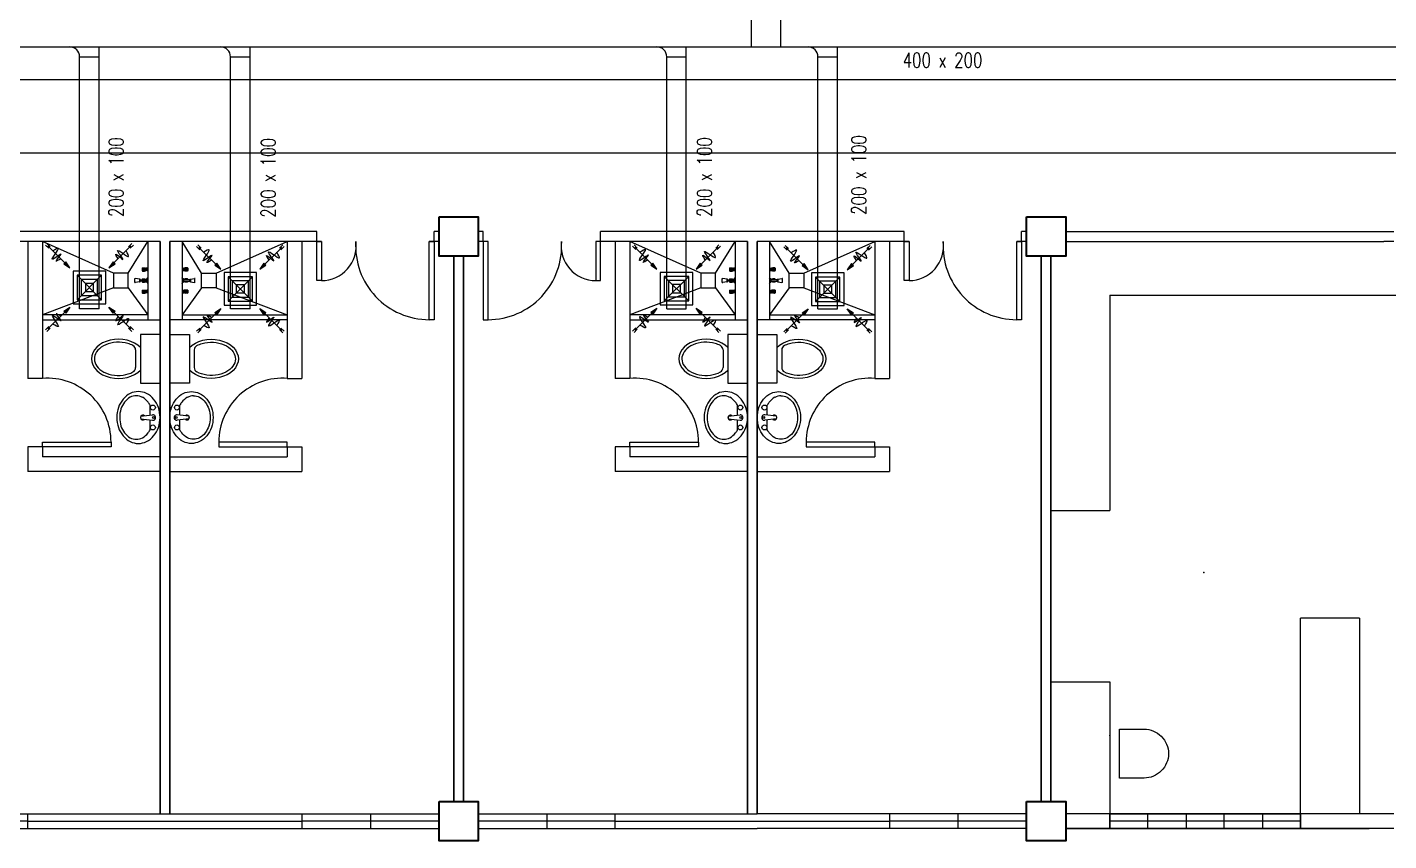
# Model space of a CAD drawing. Header units: millimetres. Extents: x 3 to 434, y 1 to 233.
# Drawn here: x 31.11 to 45.02, y 110.26 to 118.58 of the extents above; entities that cross this region are included whole.
import ezdxf

# ---------------------------------------------------------------- set-up
doc = ezdxf.new("R2010")
doc.units = ezdxf.units.MM
doc.header["$MEASUREMENT"] = 0
for name, color, linetype in [('ahu line', 150, 'Continuous'), ('AIR', 7, 'Continuous'), ('AIR-00', 8, 'Continuous'), ('AIR-03', 30, 'Continuous'), ('ducting label', 7, 'Continuous'), ('exhaust', 1, 'Continuous')]:
    doc.layers.add(name, color=color, linetype=linetype)
doc.styles.add('Arch-Dim', font='simplex.shx', dxfattribs={"width": 0.75})

# ---------------------------------------------------------------- blocks, each defined once
blk = doc.blocks.new('GRILL-C-IN')
at = {"layer": 'AIR-00', "ltscale": 3}
for p, q in [((-0.623, 0.601), (-0.674, 0.651)), ((-0.601, 0.623), (-0.651, 0.674)), ((-0.637, 0.637), (-0.3, 0.3)), ((0.637, 0.637), (0.3, 0.3)), ((0.601, 0.623), (0.651, 0.674)), ((0.623, 0.601), (0.674, 0.651)), ((-0.637, -0.637), (-0.3, -0.3)), ((0.637, -0.637), (0.3, -0.3)), ((-0.623, -0.601), (-0.674, -0.651)), ((-0.601, -0.623), (-0.651, -0.674)), ((0.601, -0.623), (0.651, -0.674)), ((0.623, -0.601), (0.674, -0.651))]:
    blk.add_line(p, q, dxfattribs=at)
at = {"layer": 'AIR-00', "color": 50}
for p, q in [((-0.188, 0.187), (0.187, -0.188)), ((0.187, 0.187), (-0.188, -0.188))]:
    blk.add_line(p, q, dxfattribs=at)
at = {"layer": 'AIR-00', "ltscale": 3}
for points in [[(-0.362, 0.393), (-0.393, 0.362), (-0.3, 0.3)], [(0.393, 0.362), (0.362, 0.393), (0.3, 0.3)], [(-0.362, -0.393), (-0.393, -0.362), (-0.3, -0.3)], [(0.393, -0.362), (0.362, -0.393), (0.3, -0.3)]]:
    blk.add_lwpolyline(points, close=True, dxfattribs=at)
at = {"layer": 'AIR-00', "color": 50}
for points in [[(-0.188, -0.188), (0.187, -0.188), (0.187, 0.187), (-0.188, 0.187)], [(-0.125, -0.125), (0.125, -0.125), (0.125, 0.125), (-0.125, 0.125)], [(-0.062, -0.062), (0.062, -0.062), (0.062, 0.062), (-0.062, 0.062)]]:
    blk.add_lwpolyline(points, close=True, dxfattribs=at)
at = {"layer": 'AIR-00', "ltscale": 3}
for points in [[(-0.441, 0.441), (-0.512, 0.404), (-0.432, 0.514), (-0.568, 0.43), (-0.477, 0.6), (-0.561, 0.561)], [(0.441, 0.441), (0.404, 0.512), (0.514, 0.432), (0.43, 0.568), (0.6, 0.477), (0.561, 0.561)], [(-0.441, -0.441), (-0.512, -0.404), (-0.432, -0.514), (-0.568, -0.43), (-0.477, -0.6), (-0.561, -0.561)], [(0.441, -0.441), (0.404, -0.512), (0.514, -0.432), (0.43, -0.568), (0.6, -0.477), (0.561, -0.561)]]:
    blk.add_spline(points, degree=3, dxfattribs=at)
for points in [[(-0.3, 0.3), (-0.362, 0.393), (-0.393, 0.362)], [(0.3, 0.3), (0.393, 0.362), (0.362, 0.393)], [(-0.3, -0.3), (-0.362, -0.393), (-0.393, -0.362)], [(0.3, -0.3), (0.393, -0.362), (0.362, -0.393)]]:
    blk.add_solid(points, dxfattribs=at)
at = {"layer": 'AIR-03', "color": 6}
blk.add_lwpolyline([(-0.25, -0.25), (0.25, -0.25), (0.25, 0.25), (-0.25, 0.25)], close=True, dxfattribs=at)

msp = doc.modelspace()

# ---------------------------------------------------------------- linework, layer by layer
at = {"color": 8, "lineweight": 25}
for p, q in [((34.07, 116.487), (30.97, 116.487)), ((34.07, 116.387), (34.07, 116.487)), ((35.32, 116.487), (35.27, 116.487)), ((35.27, 116.387), (35.27, 116.487)), ((35.77, 116.487), (35.72, 116.487)), ((35.77, 116.387), (35.77, 116.487)), ((38.57, 116.487), (36.97, 116.487)), ((36.97, 116.387), (36.97, 116.487)), ((40.07, 116.487), (38.47, 116.487)), ((40.07, 116.387), (40.07, 116.487)), ((41.32, 116.487), (41.27, 116.487)), ((41.27, 116.387), (41.27, 116.487)), ((41.72, 116.487), (44.67, 116.487)), ((44.67, 116.487), (45.07, 116.487)), ((32.47, 116.387), (30.92, 116.387)), ((32.47, 110.537), (32.47, 116.387)), ((32.47, 116.387), (32.47, 110.537)), ((32.57, 110.537), (32.57, 116.387)), ((32.57, 116.387), (32.57, 110.537)), ((34.12, 116.387), (32.57, 116.387)), ((35.32, 116.387), (35.22, 116.387)), ((35.82, 116.387), (35.72, 116.387)), ((38.47, 116.387), (36.92, 116.387)), ((38.47, 110.537), (38.47, 116.387)), ((38.47, 116.387), (38.47, 110.537)), ((38.57, 110.537), (38.57, 116.387)), ((38.57, 116.387), (38.57, 110.537)), ((40.12, 116.387), (38.57, 116.387)), ((41.32, 116.387), (41.22, 116.387)), ((41.72, 116.387), (44.97, 116.387)), ((45.07, 116.387), (44.97, 116.387)), ((35.47, 110.662), (35.47, 116.237)), ((35.47, 116.237), (35.47, 110.662)), ((35.57, 110.662), (35.57, 116.237)), ((35.57, 116.237), (35.57, 110.662)), ((41.47, 110.662), (41.47, 116.237)), ((41.47, 116.237), (41.47, 110.662)), ((41.57, 116.237), (41.57, 113.262)), ((41.57, 110.662), (41.57, 116.237)), ((41.57, 116.237), (41.57, 110.662)), ((32.47, 114.002), (32.47, 115.952)), ((41.57, 114.637), (41.57, 112.537)), ((45.07, 110.537), (41.72, 110.537)), ((45.07, 110.387), (41.72, 110.387))]:
    msp.add_line(p, q, dxfattribs=at)
at = {"color": 8, "lineweight": 25, "ltscale": 0.3}
for p, q in [((31.12, 116.387), (31.12, 114.987)), ((31.27, 116.387), (31.27, 114.987)), ((33.77, 116.387), (33.77, 114.987)), ((33.92, 116.387), (33.92, 114.987)), ((37.12, 116.387), (37.12, 114.987)), ((37.27, 116.387), (37.27, 114.987)), ((39.77, 116.387), (39.77, 114.987)), ((39.92, 116.387), (39.92, 114.987)), ((31.27, 114.987), (31.12, 114.987)), ((33.77, 114.987), (33.92, 114.987)), ((37.27, 114.987), (37.12, 114.987)), ((39.77, 114.987), (39.92, 114.987)), ((31.12, 114.287), (31.12, 114.037)), ((31.27, 114.287), (31.12, 114.287)), ((32.47, 114.187), (31.27, 114.187)), ((32.57, 114.187), (33.77, 114.187)), ((33.77, 114.287), (33.77, 114.187)), ((33.77, 114.287), (33.92, 114.287)), ((33.92, 114.287), (33.92, 114.037)), ((37.12, 114.287), (37.12, 114.037)), ((37.27, 114.287), (37.12, 114.287)), ((37.27, 114.287), (37.27, 114.187)), ((38.47, 114.187), (37.27, 114.187)), ((38.57, 114.187), (39.77, 114.187)), ((39.77, 114.287), (39.77, 114.187)), ((39.77, 114.287), (39.92, 114.287)), ((39.92, 114.287), (39.92, 114.037)), ((32.47, 114.037), (31.12, 114.037)), ((32.57, 114.037), (33.92, 114.037)), ((38.47, 114.037), (37.12, 114.037)), ((38.57, 114.037), (39.92, 114.037))]:
    msp.add_line(p, q, dxfattribs=at)
at = {"color": 8, "lineweight": 9}
for p, q in [((32.345, 116.387), (31.27, 116.387)), ((32.345, 116.387), (32.345, 115.587)), ((32.695, 116.387), (32.695, 115.587)), ((38.345, 116.387), (38.345, 115.587)), ((38.695, 116.387), (38.695, 115.587)), ((32.288, 116.114), (32.29, 116.118)), ((32.29, 116.118), (32.29, 116.084)), ((32.29, 116.118), (32.312, 116.118)), ((32.312, 116.118), (32.316, 116.115)), ((32.344, 116.118), (32.337, 116.114)), ((32.344, 116.118), (32.344, 116.084)), ((32.344, 116.118), (32.345, 116.118)), ((32.345, 116.118), (32.345, 116.084)), ((32.695, 116.118), (32.695, 116.084)), ((32.696, 116.118), (32.695, 116.118)), ((32.696, 116.118), (32.696, 116.084)), ((32.696, 116.118), (32.702, 116.114)), ((32.728, 116.118), (32.724, 116.115)), ((32.75, 116.118), (32.728, 116.118)), ((32.75, 116.118), (32.75, 116.084)), ((32.752, 116.114), (32.75, 116.118)), ((38.288, 116.114), (38.29, 116.118)), ((38.29, 116.118), (38.29, 116.084)), ((38.29, 116.118), (38.312, 116.118)), ((38.312, 116.118), (38.316, 116.115)), ((38.344, 116.118), (38.337, 116.114)), ((38.344, 116.118), (38.344, 116.084)), ((38.344, 116.118), (38.345, 116.118)), ((38.345, 116.118), (38.345, 116.084)), ((38.695, 116.118), (38.695, 116.084)), ((38.696, 116.118), (38.695, 116.118)), ((38.696, 116.118), (38.696, 116.084)), ((38.696, 116.118), (38.702, 116.114)), ((38.728, 116.118), (38.724, 116.115)), ((38.75, 116.118), (38.728, 116.118)), ((38.75, 116.118), (38.75, 116.084)), ((38.752, 116.114), (38.75, 116.118)), ((32.213, 115.968), (32.213, 116.007)), ((32.26, 116), (32.218, 116.008)), ((32.267, 116), (32.26, 116)), ((32.26, 116), (32.26, 115.975)), ((32.26, 116), (32.26, 115.975)), ((32.267, 115.975), (32.267, 116)), ((32.267, 115.995), (32.329, 115.995)), ((32.329, 115.98), (32.267, 115.98)), ((32.286, 116.114), (32.286, 116.088)), ((32.286, 116.114), (32.288, 116.114)), ((32.286, 116.088), (32.288, 116.088)), ((32.286, 116), (32.286, 115.995)), ((32.286, 116), (32.288, 116)), ((32.286, 115.98), (32.286, 115.974)), ((32.288, 116.114), (32.288, 116.088)), ((32.288, 116.088), (32.29, 116.084)), ((32.288, 116), (32.29, 116.004)), ((32.288, 116), (32.288, 115.995)), ((32.288, 115.98), (32.288, 115.974)), ((32.29, 116.084), (32.312, 116.084)), ((32.29, 116.004), (32.29, 115.995)), ((32.29, 116.004), (32.312, 116.004)), ((32.29, 115.98), (32.29, 115.971)), ((32.298, 116.114), (32.311, 116.114)), ((32.298, 116.107), (32.31, 116.107)), ((32.298, 116.095), (32.31, 116.095)), ((32.298, 116.088), (32.311, 116.088)), ((32.298, 116), (32.311, 116)), ((32.312, 116.114), (32.312, 116.107)), ((32.312, 116.088), (32.312, 116.095)), ((32.312, 116.084), (32.316, 116.086)), ((32.312, 116.004), (32.316, 116.002)), ((32.312, 116), (32.312, 115.995)), ((32.312, 115.974), (32.312, 115.98)), ((32.317, 116.115), (32.323, 116.115)), ((32.317, 116.087), (32.323, 116.087)), ((32.317, 116.001), (32.323, 116.001)), ((32.323, 116.115), (32.326, 116.114)), ((32.323, 116.115), (32.323, 116.087)), ((32.323, 116.087), (32.326, 116.088)), ((32.323, 116.001), (32.323, 115.995)), ((32.323, 116.001), (32.326, 116)), ((32.323, 115.98), (32.323, 115.973)), ((32.326, 116.114), (32.326, 116.088)), ((32.337, 116.112), (32.326, 116.112)), ((32.337, 116.089), (32.326, 116.089)), ((32.326, 116), (32.326, 115.995)), ((32.329, 115.999), (32.326, 115.999)), ((32.326, 115.98), (32.326, 115.974)), ((32.329, 115.97), (32.329, 116.005)), ((32.329, 116.005), (32.339, 116.005)), ((32.329, 115.995), (32.329, 115.98)), ((32.337, 116.114), (32.337, 116.087)), ((32.344, 116.084), (32.337, 116.087)), ((32.339, 116.005), (32.345, 116.016)), ((32.339, 115.97), (32.339, 116.005)), ((32.339, 116.005), (32.339, 115.97)), ((32.344, 116.084), (32.345, 116.084)), ((32.345, 116.016), (32.345, 115.958)), ((32.696, 116.084), (32.695, 116.084)), ((32.701, 116.005), (32.695, 116.016)), ((32.695, 116.016), (32.695, 115.958)), ((32.696, 116.084), (32.702, 116.087)), ((32.701, 115.97), (32.701, 116.005)), ((32.71, 116.005), (32.701, 116.005)), ((32.701, 116.005), (32.701, 115.97)), ((32.702, 116.114), (32.702, 116.087)), ((32.702, 116.112), (32.714, 116.112)), ((32.702, 116.089), (32.714, 116.089)), ((32.71, 115.97), (32.71, 116.005)), ((32.71, 115.999), (32.714, 115.999)), ((32.773, 115.995), (32.71, 115.995)), ((32.71, 115.995), (32.71, 115.98)), ((32.71, 115.98), (32.773, 115.98)), ((32.716, 116.115), (32.714, 116.114)), ((32.714, 116.114), (32.714, 116.088)), ((32.716, 116.087), (32.714, 116.088)), ((32.716, 116.001), (32.714, 116)), ((32.714, 116), (32.714, 115.995)), ((32.714, 115.98), (32.714, 115.974)), ((32.716, 116.115), (32.716, 116.087)), ((32.722, 116.115), (32.716, 116.115)), ((32.722, 116.087), (32.716, 116.087)), ((32.716, 116.001), (32.716, 115.995)), ((32.722, 116.001), (32.716, 116.001)), ((32.716, 115.98), (32.716, 115.973)), ((32.728, 116.084), (32.724, 116.086)), ((32.728, 116.004), (32.724, 116.002)), ((32.728, 116.114), (32.728, 116.107)), ((32.728, 116.088), (32.728, 116.095)), ((32.75, 116.084), (32.728, 116.084)), ((32.75, 116.004), (32.728, 116.004)), ((32.728, 116), (32.728, 115.995)), ((32.728, 115.974), (32.728, 115.98)), ((32.741, 116.114), (32.729, 116.114)), ((32.741, 116.107), (32.729, 116.107)), ((32.741, 116.095), (32.729, 116.095)), ((32.741, 116.088), (32.729, 116.088)), ((32.741, 116), (32.729, 116)), ((32.752, 116.088), (32.75, 116.084)), ((32.75, 116.004), (32.75, 115.995)), ((32.752, 116), (32.75, 116.004)), ((32.75, 115.98), (32.75, 115.971)), ((32.752, 116.114), (32.752, 116.088)), ((32.754, 116.114), (32.752, 116.114)), ((32.754, 116.088), (32.752, 116.088)), ((32.752, 116), (32.752, 115.995)), ((32.754, 116), (32.752, 116)), ((32.752, 115.98), (32.752, 115.974)), ((32.754, 116.114), (32.754, 116.088)), ((32.754, 116), (32.754, 115.995)), ((32.754, 115.98), (32.754, 115.974)), ((32.773, 116), (32.78, 116)), ((32.773, 115.975), (32.773, 116)), ((32.78, 116), (32.822, 116.008)), ((32.78, 116), (32.78, 115.975)), ((32.78, 116), (32.78, 115.975)), ((32.827, 115.968), (32.827, 116.007)), ((38.213, 115.968), (38.213, 116.007)), ((38.26, 116), (38.218, 116.008)), ((38.267, 116), (38.26, 116)), ((38.26, 116), (38.26, 115.975)), ((38.26, 116), (38.26, 115.975)), ((38.267, 115.975), (38.267, 116)), ((38.267, 115.995), (38.329, 115.995)), ((38.329, 115.98), (38.267, 115.98)), ((38.286, 116.114), (38.286, 116.088)), ((38.286, 116.114), (38.288, 116.114)), ((38.286, 116.088), (38.288, 116.088)), ((38.286, 116), (38.286, 115.995)), ((38.286, 116), (38.288, 116)), ((38.286, 115.98), (38.286, 115.974)), ((38.288, 116.114), (38.288, 116.088)), ((38.288, 116.088), (38.29, 116.084)), ((38.288, 116), (38.29, 116.004)), ((38.288, 116), (38.288, 115.995)), ((38.288, 115.98), (38.288, 115.974)), ((38.29, 116.084), (38.312, 116.084)), ((38.29, 116.004), (38.29, 115.995)), ((38.29, 116.004), (38.312, 116.004)), ((38.29, 115.98), (38.29, 115.971)), ((38.298, 116.114), (38.311, 116.114)), ((38.298, 116.107), (38.31, 116.107)), ((38.298, 116.095), (38.31, 116.095)), ((38.298, 116.088), (38.311, 116.088)), ((38.298, 116), (38.311, 116)), ((38.312, 116.114), (38.312, 116.107)), ((38.312, 116.088), (38.312, 116.095)), ((38.312, 116.084), (38.316, 116.086)), ((38.312, 116.004), (38.316, 116.002)), ((38.312, 116), (38.312, 115.995)), ((38.312, 115.974), (38.312, 115.98)), ((38.317, 116.115), (38.323, 116.115)), ((38.317, 116.087), (38.323, 116.087)), ((38.317, 116.001), (38.323, 116.001)), ((38.323, 116.115), (38.326, 116.114)), ((38.323, 116.115), (38.323, 116.087)), ((38.323, 116.087), (38.326, 116.088)), ((38.323, 116.001), (38.323, 115.995)), ((38.323, 116.001), (38.326, 116)), ((38.323, 115.98), (38.323, 115.973)), ((38.326, 116.114), (38.326, 116.088)), ((38.337, 116.112), (38.326, 116.112)), ((38.337, 116.089), (38.326, 116.089)), ((38.326, 116), (38.326, 115.995)), ((38.329, 115.999), (38.326, 115.999)), ((38.326, 115.98), (38.326, 115.974)), ((38.329, 115.97), (38.329, 116.005)), ((38.329, 116.005), (38.339, 116.005)), ((38.329, 115.995), (38.329, 115.98)), ((38.337, 116.114), (38.337, 116.087)), ((38.344, 116.084), (38.337, 116.087)), ((38.339, 116.005), (38.345, 116.016)), ((38.339, 115.97), (38.339, 116.005)), ((38.339, 116.005), (38.339, 115.97)), ((38.344, 116.084), (38.345, 116.084)), ((38.345, 116.016), (38.345, 115.958)), ((38.696, 116.084), (38.695, 116.084)), ((38.701, 116.005), (38.695, 116.016)), ((38.695, 116.016), (38.695, 115.958)), ((38.696, 116.084), (38.702, 116.087)), ((38.701, 115.97), (38.701, 116.005)), ((38.71, 116.005), (38.701, 116.005)), ((38.701, 116.005), (38.701, 115.97)), ((38.702, 116.114), (38.702, 116.087)), ((38.702, 116.112), (38.714, 116.112)), ((38.702, 116.089), (38.714, 116.089)), ((38.71, 115.97), (38.71, 116.005)), ((38.71, 115.999), (38.714, 115.999)), ((38.773, 115.995), (38.71, 115.995)), ((38.71, 115.995), (38.71, 115.98)), ((38.71, 115.98), (38.773, 115.98)), ((38.716, 116.115), (38.714, 116.114)), ((38.714, 116.114), (38.714, 116.088)), ((38.716, 116.087), (38.714, 116.088)), ((38.716, 116.001), (38.714, 116)), ((38.714, 116), (38.714, 115.995)), ((38.714, 115.98), (38.714, 115.974)), ((38.716, 116.115), (38.716, 116.087)), ((38.722, 116.115), (38.716, 116.115)), ((38.722, 116.087), (38.716, 116.087)), ((38.716, 116.001), (38.716, 115.995)), ((38.722, 116.001), (38.716, 116.001)), ((38.716, 115.98), (38.716, 115.973)), ((38.728, 116.084), (38.724, 116.086)), ((38.728, 116.004), (38.724, 116.002)), ((38.728, 116.114), (38.728, 116.107)), ((38.728, 116.088), (38.728, 116.095)), ((38.75, 116.084), (38.728, 116.084)), ((38.75, 116.004), (38.728, 116.004)), ((38.728, 116), (38.728, 115.995)), ((38.728, 115.974), (38.728, 115.98)), ((38.741, 116.114), (38.729, 116.114)), ((38.741, 116.107), (38.729, 116.107)), ((38.741, 116.095), (38.729, 116.095)), ((38.741, 116.088), (38.729, 116.088)), ((38.741, 116), (38.729, 116)), ((38.752, 116.088), (38.75, 116.084)), ((38.75, 116.004), (38.75, 115.995)), ((38.752, 116), (38.75, 116.004)), ((38.75, 115.98), (38.75, 115.971)), ((38.752, 116.114), (38.752, 116.088)), ((38.754, 116.114), (38.752, 116.114)), ((38.754, 116.088), (38.752, 116.088)), ((38.752, 116), (38.752, 115.995)), ((38.754, 116), (38.752, 116)), ((38.752, 115.98), (38.752, 115.974)), ((38.754, 116.114), (38.754, 116.088)), ((38.754, 116), (38.754, 115.995)), ((38.754, 115.98), (38.754, 115.974)), ((38.773, 116), (38.78, 116)), ((38.773, 115.975), (38.773, 116)), ((38.78, 116), (38.822, 116.008)), ((38.78, 116), (38.78, 115.975)), ((38.78, 116), (38.78, 115.975)), ((38.827, 115.968), (38.827, 116.007)), ((32.26, 115.975), (32.218, 115.966)), ((32.26, 115.975), (32.267, 115.975)), ((32.286, 115.974), (32.288, 115.974)), ((32.286, 115.887), (32.288, 115.887)), ((32.286, 115.887), (32.286, 115.861)), ((32.286, 115.861), (32.288, 115.861)), ((32.288, 115.974), (32.29, 115.971)), ((32.288, 115.887), (32.29, 115.89)), ((32.288, 115.887), (32.288, 115.861)), ((32.288, 115.861), (32.29, 115.857)), ((32.29, 115.971), (32.312, 115.971)), ((32.29, 115.89), (32.312, 115.89)), ((32.29, 115.89), (32.29, 115.857)), ((32.29, 115.857), (32.312, 115.857)), ((32.298, 115.974), (32.311, 115.974)), ((32.298, 115.887), (32.311, 115.887)), ((32.298, 115.88), (32.31, 115.88)), ((32.298, 115.868), (32.31, 115.868)), ((32.298, 115.861), (32.311, 115.861)), ((32.312, 115.971), (32.316, 115.973)), ((32.312, 115.89), (32.316, 115.888)), ((32.312, 115.887), (32.312, 115.879)), ((32.312, 115.86), (32.312, 115.868)), ((32.312, 115.857), (32.316, 115.859)), ((32.317, 115.973), (32.323, 115.973)), ((32.317, 115.888), (32.323, 115.888)), ((32.317, 115.86), (32.323, 115.86)), ((32.323, 115.973), (32.326, 115.974)), ((32.323, 115.888), (32.323, 115.86)), ((32.323, 115.888), (32.326, 115.887)), ((32.323, 115.86), (32.326, 115.86)), ((32.329, 115.976), (32.326, 115.976)), ((32.326, 115.887), (32.326, 115.86)), ((32.337, 115.885), (32.326, 115.885)), ((32.337, 115.862), (32.326, 115.862)), ((32.339, 115.97), (32.329, 115.97)), ((32.344, 115.891), (32.337, 115.887)), ((32.337, 115.887), (32.337, 115.86)), ((32.344, 115.857), (32.337, 115.86)), ((32.345, 115.958), (32.339, 115.97)), ((32.344, 115.891), (32.345, 115.891)), ((32.344, 115.891), (32.344, 115.857)), ((32.344, 115.857), (32.345, 115.857)), ((32.345, 115.891), (32.345, 115.857)), ((32.695, 115.958), (32.701, 115.97)), ((32.696, 115.891), (32.695, 115.891)), ((32.695, 115.891), (32.695, 115.857)), ((32.696, 115.857), (32.695, 115.857)), ((32.696, 115.891), (32.702, 115.887)), ((32.696, 115.891), (32.696, 115.857)), ((32.696, 115.857), (32.702, 115.86)), ((32.701, 115.97), (32.71, 115.97)), ((32.702, 115.887), (32.702, 115.86)), ((32.702, 115.885), (32.714, 115.885)), ((32.702, 115.862), (32.714, 115.862)), ((32.71, 115.976), (32.714, 115.976)), ((32.716, 115.973), (32.714, 115.974)), ((32.716, 115.888), (32.714, 115.887)), ((32.714, 115.887), (32.714, 115.86)), ((32.716, 115.86), (32.714, 115.86)), ((32.722, 115.973), (32.716, 115.973)), ((32.722, 115.888), (32.716, 115.888)), ((32.716, 115.888), (32.716, 115.86)), ((32.722, 115.86), (32.716, 115.86)), ((32.728, 115.971), (32.724, 115.973)), ((32.728, 115.89), (32.724, 115.888)), ((32.728, 115.857), (32.724, 115.859)), ((32.75, 115.971), (32.728, 115.971)), ((32.75, 115.89), (32.728, 115.89)), ((32.728, 115.887), (32.728, 115.879)), ((32.728, 115.86), (32.728, 115.868)), ((32.75, 115.857), (32.728, 115.857)), ((32.741, 115.974), (32.729, 115.974)), ((32.741, 115.887), (32.729, 115.887)), ((32.741, 115.88), (32.729, 115.88)), ((32.741, 115.868), (32.729, 115.868)), ((32.741, 115.861), (32.729, 115.861)), ((32.752, 115.974), (32.75, 115.971)), ((32.752, 115.887), (32.75, 115.89)), ((32.75, 115.89), (32.75, 115.857)), ((32.752, 115.861), (32.75, 115.857)), ((32.754, 115.974), (32.752, 115.974)), ((32.754, 115.887), (32.752, 115.887)), ((32.752, 115.887), (32.752, 115.861)), ((32.754, 115.861), (32.752, 115.861)), ((32.754, 115.887), (32.754, 115.861)), ((32.78, 115.975), (32.773, 115.975)), ((32.78, 115.975), (32.822, 115.966)), ((38.26, 115.975), (38.218, 115.966)), ((38.26, 115.975), (38.267, 115.975)), ((38.286, 115.974), (38.288, 115.974)), ((38.286, 115.887), (38.288, 115.887)), ((38.286, 115.887), (38.286, 115.861)), ((38.286, 115.861), (38.288, 115.861)), ((38.288, 115.974), (38.29, 115.971)), ((38.288, 115.887), (38.29, 115.89)), ((38.288, 115.887), (38.288, 115.861)), ((38.288, 115.861), (38.29, 115.857)), ((38.29, 115.971), (38.312, 115.971)), ((38.29, 115.89), (38.312, 115.89)), ((38.29, 115.89), (38.29, 115.857)), ((38.29, 115.857), (38.312, 115.857)), ((38.298, 115.974), (38.311, 115.974)), ((38.298, 115.887), (38.311, 115.887)), ((38.298, 115.88), (38.31, 115.88)), ((38.298, 115.868), (38.31, 115.868)), ((38.298, 115.861), (38.311, 115.861)), ((38.312, 115.971), (38.316, 115.973)), ((38.312, 115.89), (38.316, 115.888)), ((38.312, 115.887), (38.312, 115.879)), ((38.312, 115.86), (38.312, 115.868)), ((38.312, 115.857), (38.316, 115.859)), ((38.317, 115.973), (38.323, 115.973)), ((38.317, 115.888), (38.323, 115.888)), ((38.317, 115.86), (38.323, 115.86)), ((38.323, 115.973), (38.326, 115.974)), ((38.323, 115.888), (38.323, 115.86)), ((38.323, 115.888), (38.326, 115.887)), ((38.323, 115.86), (38.326, 115.86)), ((38.329, 115.976), (38.326, 115.976)), ((38.326, 115.887), (38.326, 115.86)), ((38.337, 115.885), (38.326, 115.885)), ((38.337, 115.862), (38.326, 115.862)), ((38.339, 115.97), (38.329, 115.97)), ((38.344, 115.891), (38.337, 115.887)), ((38.337, 115.887), (38.337, 115.86)), ((38.344, 115.857), (38.337, 115.86)), ((38.345, 115.958), (38.339, 115.97)), ((38.344, 115.891), (38.345, 115.891)), ((38.344, 115.891), (38.344, 115.857)), ((38.344, 115.857), (38.345, 115.857)), ((38.345, 115.891), (38.345, 115.857)), ((38.695, 115.958), (38.701, 115.97)), ((38.696, 115.891), (38.695, 115.891)), ((38.695, 115.891), (38.695, 115.857)), ((38.696, 115.857), (38.695, 115.857)), ((38.696, 115.891), (38.702, 115.887)), ((38.696, 115.891), (38.696, 115.857)), ((38.696, 115.857), (38.702, 115.86)), ((38.701, 115.97), (38.71, 115.97)), ((38.702, 115.887), (38.702, 115.86)), ((38.702, 115.885), (38.714, 115.885)), ((38.702, 115.862), (38.714, 115.862)), ((38.71, 115.976), (38.714, 115.976)), ((38.716, 115.973), (38.714, 115.974)), ((38.716, 115.888), (38.714, 115.887)), ((38.714, 115.887), (38.714, 115.86)), ((38.716, 115.86), (38.714, 115.86)), ((38.722, 115.973), (38.716, 115.973)), ((38.722, 115.888), (38.716, 115.888)), ((38.716, 115.888), (38.716, 115.86)), ((38.722, 115.86), (38.716, 115.86)), ((38.728, 115.971), (38.724, 115.973)), ((38.728, 115.89), (38.724, 115.888)), ((38.728, 115.857), (38.724, 115.859)), ((38.75, 115.971), (38.728, 115.971)), ((38.75, 115.89), (38.728, 115.89)), ((38.728, 115.887), (38.728, 115.879)), ((38.728, 115.86), (38.728, 115.868)), ((38.75, 115.857), (38.728, 115.857)), ((38.741, 115.974), (38.729, 115.974)), ((38.741, 115.887), (38.729, 115.887)), ((38.741, 115.88), (38.729, 115.88)), ((38.741, 115.868), (38.729, 115.868)), ((38.741, 115.861), (38.729, 115.861)), ((38.752, 115.974), (38.75, 115.971)), ((38.752, 115.887), (38.75, 115.89)), ((38.75, 115.89), (38.75, 115.857)), ((38.752, 115.861), (38.75, 115.857)), ((38.754, 115.974), (38.752, 115.974)), ((38.754, 115.887), (38.752, 115.887)), ((38.752, 115.887), (38.752, 115.861)), ((38.754, 115.861), (38.752, 115.861)), ((38.754, 115.887), (38.754, 115.861)), ((38.78, 115.975), (38.773, 115.975)), ((38.78, 115.975), (38.822, 115.966)), ((32.47, 115.437), (32.27, 115.437)), ((32.27, 115.437), (32.27, 114.937)), ((32.47, 114.937), (32.47, 115.437)), ((32.57, 115.437), (32.77, 115.437)), ((32.57, 114.937), (32.57, 115.437)), ((32.77, 115.437), (32.77, 114.937)), ((38.47, 115.437), (38.27, 115.437)), ((38.27, 115.437), (38.27, 114.937)), ((38.47, 114.937), (38.47, 115.437)), ((38.57, 115.437), (38.77, 115.437)), ((38.57, 114.937), (38.57, 115.437)), ((38.77, 115.437), (38.77, 114.937)), ((32.22, 115.278), (32.22, 115.097)), ((32.82, 115.278), (32.82, 115.097)), ((38.22, 115.278), (38.22, 115.097)), ((38.82, 115.278), (38.82, 115.097)), ((32.27, 114.937), (32.47, 114.937)), ((32.77, 114.937), (32.57, 114.937)), ((38.27, 114.937), (38.47, 114.937)), ((38.77, 114.937), (38.57, 114.937)), ((32.272, 114.602), (32.394, 114.615)), ((32.368, 114.612), (32.368, 114.714)), ((32.768, 114.602), (32.646, 114.615)), ((32.672, 114.612), (32.672, 114.714)), ((38.272, 114.602), (38.394, 114.615)), ((38.368, 114.612), (38.368, 114.714)), ((38.57, 114.637), (38.57, 112.537)), ((38.768, 114.602), (38.646, 114.615)), ((38.672, 114.612), (38.672, 114.714)), ((32.272, 114.573), (32.394, 114.559)), ((32.768, 114.573), (32.646, 114.559)), ((38.272, 114.573), (38.394, 114.559)), ((38.768, 114.573), (38.646, 114.559)), ((44.72, 112.537), (44.72, 110.537)), ((41.57, 112.262), (41.57, 111.887)), ((41.57, 111.887), (41.57, 110.662)), ((29.72, 110.537), (32.47, 110.537)), ((31.12, 110.462), (29.72, 110.462)), ((31.12, 110.387), (31.12, 110.537)), ((31.12, 110.462), (33.92, 110.462)), ((32.47, 110.537), (32.57, 110.537)), ((32.57, 110.537), (35.32, 110.537)), ((33.92, 110.537), (33.92, 110.387)), ((35.32, 110.462), (33.92, 110.462)), ((34.62, 110.537), (34.62, 110.387)), ((35.32, 110.387), (35.32, 110.537)), ((35.72, 110.537), (38.47, 110.537)), ((35.72, 110.537), (35.72, 110.387)), ((37.12, 110.462), (35.72, 110.462)), ((36.42, 110.537), (36.42, 110.387)), ((37.12, 110.387), (37.12, 110.537)), ((37.12, 110.462), (39.92, 110.462)), ((38.47, 110.537), (38.57, 110.537)), ((41.32, 110.537), (38.57, 110.537)), ((39.92, 110.537), (39.92, 110.387)), ((41.32, 110.462), (39.92, 110.462)), ((40.62, 110.537), (40.62, 110.387)), ((41.32, 110.387), (41.32, 110.537)), ((42.17, 110.537), (41.72, 110.537)), ((42.17, 110.537), (42.17, 110.387)), ((44.12, 110.462), (42.17, 110.462)), ((42.56, 110.387), (42.56, 110.537)), ((42.56, 110.537), (42.95, 110.537)), ((42.95, 110.537), (42.95, 110.387)), ((43.34, 110.387), (43.34, 110.537)), ((43.34, 110.537), (43.73, 110.537)), ((43.73, 110.537), (43.73, 110.387)), ((44.67, 110.537), (44.07, 110.537)), ((44.12, 110.387), (44.12, 110.537)), ((29.72, 110.387), (32.57, 110.387)), ((32.47, 110.387), (35.32, 110.387)), ((35.72, 110.387), (38.57, 110.387)), ((41.32, 110.387), (38.57, 110.387)), ((41.72, 110.387), (42.17, 110.387)), ((42.17, 110.387), (44.07, 110.387)), ((42.17, 110.387), (42.56, 110.387)), ((42.95, 110.387), (43.34, 110.387)), ((43.73, 110.387), (44.12, 110.387)), ((44.07, 110.387), (44.82, 110.387))]:
    msp.add_line(p, q, dxfattribs=at)
at = {"color": 8, "lineweight": 9, "ltscale": 0.3}
for p, q in [((31.995, 116.062), (31.27, 116.387)), ((32.145, 116.062), (32.345, 116.387)), ((32.895, 116.062), (32.695, 116.387)), ((33.045, 116.062), (33.77, 116.387)), ((37.995, 116.062), (37.27, 116.387)), ((38.145, 116.062), (38.345, 116.387)), ((38.895, 116.062), (38.695, 116.387)), ((39.045, 116.062), (39.77, 116.387)), ((31.995, 115.912), (31.27, 115.637)), ((32.145, 115.912), (32.345, 115.637)), ((32.895, 115.912), (32.695, 115.637)), ((33.045, 115.912), (33.77, 115.637)), ((37.995, 115.912), (37.27, 115.637)), ((38.145, 115.912), (38.345, 115.637)), ((38.895, 115.912), (38.695, 115.637)), ((39.045, 115.912), (39.77, 115.637))]:
    msp.add_line(p, q, dxfattribs=at)
at = {"color": 8, "lineweight": 9, "ltscale": 0.4}
for p, q in [((42.17, 115.837), (45.995, 115.837)), ((42.17, 115.837), (42.17, 113.637)), ((41.57, 113.637), (42.17, 113.637)), ((44.12, 110.537), (44.12, 112.537)), ((44.72, 112.537), (44.12, 112.537)), ((41.57, 111.887), (42.17, 111.887)), ((42.17, 111.887), (42.17, 110.537))]:
    msp.add_line(p, q, dxfattribs=at)
at = {"color": 8, "lineweight": 13, "ltscale": 0.3}
msp.add_line((31.27, 114.287), (31.27, 114.187), dxfattribs=at)
at = {"color": 8, "lineweight": 35}
for points in [[(35.32, 116.637), (35.72, 116.637), (35.72, 116.237), (35.32, 116.237)], [(41.32, 116.637), (41.72, 116.637), (41.72, 116.237), (41.32, 116.237)], [(35.32, 110.662), (35.72, 110.662), (35.72, 110.262), (35.32, 110.262)], [(41.32, 110.662), (41.72, 110.662), (41.72, 110.262), (41.32, 110.262)]]:
    msp.add_lwpolyline(points, close=True, dxfattribs=at)
at = {"color": 8, "lineweight": 13, "ltscale": 0.03}
for points in [[(34.07, 116.387), (34.12, 116.387), (34.12, 115.987), (34.07, 115.987)], [(35.22, 116.387), (35.27, 116.387), (35.27, 115.587), (35.22, 115.587)], [(35.82, 116.387), (35.77, 116.387), (35.77, 115.587), (35.82, 115.587)], [(36.97, 116.387), (36.92, 116.387), (36.92, 115.987), (36.97, 115.987)], [(40.07, 116.387), (40.12, 116.387), (40.12, 115.987), (40.07, 115.987)], [(41.22, 116.387), (41.27, 116.387), (41.27, 115.587), (41.22, 115.587)], [(31.27, 114.287), (31.27, 114.337), (31.97, 114.337), (31.97, 114.287)], [(33.77, 114.287), (33.77, 114.337), (33.07, 114.337), (33.07, 114.287)], [(37.27, 114.287), (37.27, 114.337), (37.97, 114.337), (37.97, 114.287)], [(39.77, 114.287), (39.77, 114.337), (39.07, 114.337), (39.07, 114.287)]]:
    msp.add_lwpolyline(points, close=True, dxfattribs=at)
at = {"color": 8, "lineweight": 9, "ltscale": 0.03}
for points in [[(32.145, 115.912), (32.145, 116.062), (31.995, 116.062), (31.995, 115.912)], [(32.895, 115.912), (32.895, 116.062), (33.045, 116.062), (33.045, 115.912)], [(38.145, 115.912), (38.145, 116.062), (37.995, 116.062), (37.995, 115.912)], [(38.895, 115.912), (38.895, 116.062), (39.045, 116.062), (39.045, 115.912)]]:
    msp.add_lwpolyline(points, close=True, dxfattribs=at)
at = {"color": 8, "lineweight": 9, "ltscale": 0.3}
for points in [[(32.345, 115.637), (31.27, 115.637), (31.27, 115.587), (32.47, 115.587), (32.47, 115.587)], [(32.695, 115.637), (33.77, 115.637), (33.77, 115.587), (32.57, 115.587), (32.57, 115.587)], [(38.345, 115.637), (37.27, 115.637), (37.27, 115.587), (38.47, 115.587), (38.47, 115.587)], [(38.695, 115.637), (39.77, 115.637), (39.77, 115.587), (38.57, 115.587), (38.57, 115.587)]]:
    msp.add_lwpolyline(points, dxfattribs=at)
at = {"color": 8, "lineweight": 9}
for points in [[(32.249, 114.852, 0.11576), (32.166, 114.833, 0.104047), (32.093, 114.775, 0.090875), (32.045, 114.691, 0.083344), (32.028, 114.587, 0.083344), (32.045, 114.484, 0.090875), (32.093, 114.4, 0.104047), (32.166, 114.342, 0.11576), (32.249, 114.322, 0.11576), (32.331, 114.342, 0.104047), (32.405, 114.4, 0.090875), (32.453, 114.484, 0.083344), (32.47, 114.587, 0.083344), (32.453, 114.691, 0.090875), (32.405, 114.775, 0.104047), (32.331, 114.833, 0.11576)], [(32.791, 114.852, -0.11576), (32.873, 114.833, -0.104047), (32.947, 114.775, -0.090875), (32.995, 114.691, -0.083344), (33.012, 114.587, -0.083344), (32.995, 114.484, -0.090875), (32.947, 114.4, -0.104047), (32.873, 114.342, -0.11576), (32.791, 114.322, -0.11576), (32.708, 114.342, -0.104047), (32.635, 114.4, -0.090875), (32.587, 114.484, -0.083344), (32.57, 114.587, -0.083344), (32.587, 114.691, -0.090875), (32.635, 114.775, -0.104047), (32.708, 114.833, -0.11576)], [(38.249, 114.852, 0.11576), (38.166, 114.833, 0.104047), (38.093, 114.775, 0.090875), (38.045, 114.691, 0.083344), (38.028, 114.587, 0.083344), (38.045, 114.484, 0.090875), (38.093, 114.4, 0.104047), (38.166, 114.342, 0.11576), (38.249, 114.322, 0.11576), (38.331, 114.342, 0.104047), (38.405, 114.4, 0.090875), (38.453, 114.484, 0.083344), (38.47, 114.587, 0.083344), (38.453, 114.691, 0.090875), (38.405, 114.775, 0.104047), (38.331, 114.833, 0.11576)], [(38.791, 114.852, -0.11576), (38.873, 114.833, -0.104047), (38.947, 114.775, -0.090875), (38.995, 114.691, -0.083344), (39.012, 114.587, -0.083344), (38.995, 114.484, -0.090875), (38.947, 114.4, -0.104047), (38.873, 114.342, -0.11576), (38.791, 114.322, -0.11576), (38.708, 114.342, -0.104047), (38.635, 114.4, -0.090875), (38.587, 114.484, -0.083344), (38.57, 114.587, -0.083344), (38.587, 114.691, -0.090875), (38.635, 114.775, -0.104047), (38.708, 114.833, -0.11576)]]:
    msp.add_lwpolyline(points, format="xyb", close=True, dxfattribs=at)
for points in [[(32.228, 114.81, 0.124838), (32.165, 114.794, 0.105788), (32.108, 114.745, 0.086697), (32.071, 114.675, 0.076776), (32.058, 114.587, 0.076776), (32.071, 114.5, 0.086697), (32.108, 114.43, 0.105788), (32.165, 114.381, 0.124838), (32.228, 114.365, 0.124838), (32.29, 114.381, 0.105788), (32.348, 114.43, 0.040067), (32.368, 114.461), (32.368, 114.563, 0.040067)], [(32.812, 114.81, -0.124838), (32.874, 114.794, -0.105788), (32.932, 114.745, -0.086697), (32.968, 114.675, -0.076776), (32.982, 114.587, -0.076776), (32.968, 114.5, -0.086697), (32.932, 114.43, -0.105788), (32.874, 114.381, -0.124838), (32.812, 114.365, -0.124838), (32.749, 114.381, -0.105788), (32.692, 114.43, -0.040067), (32.672, 114.461), (32.672, 114.563, -0.040067)], [(38.228, 114.81, 0.124838), (38.165, 114.794, 0.105788), (38.108, 114.745, 0.086697), (38.071, 114.675, 0.076776), (38.058, 114.587, 0.076776), (38.071, 114.5, 0.086697), (38.108, 114.43, 0.105788), (38.165, 114.381, 0.124838), (38.228, 114.365, 0.124838), (38.29, 114.381, 0.105788), (38.348, 114.43, 0.040067), (38.368, 114.461), (38.368, 114.563, 0.040067)], [(38.812, 114.81, -0.124838), (38.874, 114.794, -0.105788), (38.932, 114.745, -0.086697), (38.968, 114.675, -0.076776), (38.982, 114.587, -0.076776), (38.968, 114.5, -0.086697), (38.932, 114.43, -0.105788), (38.874, 114.381, -0.124838), (38.812, 114.365, -0.124838), (38.749, 114.381, -0.105788), (38.692, 114.43, -0.040067), (38.672, 114.461), (38.672, 114.563, -0.040067)]]:
    msp.add_lwpolyline(points, format="xyb", dxfattribs=at)
at = {"color": 8, "lineweight": 9, "ltscale": 0.6}
msp.add_lwpolyline([(42.52, 110.903), (42.27, 110.903), (42.27, 111.403), (42.52, 111.403, -0.414214), (42.77, 111.153, -0.414214)], format="xyb", close=True, dxfattribs=at)
at = {"color": 8, "lineweight": 9}
msp.add_lwpolyline([(42.17, 110.537), (44.12, 110.537), (44.12, 110.387), (42.17, 110.387)], close=True, dxfattribs=at)
for centre, radius in [((32.397, 114.689), 0.0255), ((32.403, 114.587), 0.0095), ((32.643, 114.689), 0.0255), ((32.636, 114.587), 0.0095), ((38.397, 114.689), 0.0255), ((38.403, 114.587), 0.0095), ((38.643, 114.689), 0.0255), ((38.636, 114.587), 0.0095), ((32.397, 114.486), 0.0255), ((32.643, 114.486), 0.0255), ((38.397, 114.486), 0.0255), ((38.643, 114.486), 0.0255)]:
    msp.add_circle(centre, radius, dxfattribs=at)
at = {"color": 8, "lineweight": 13, "ltscale": 0.03}
for centre, radius, start, end in [((34.12, 116.34), 0.353, 270, 7.6281), ((35.22, 116.339), 0.752, 176.3048, 270), ((35.82, 116.339), 0.752, 270, 3.6952), ((36.92, 116.34), 0.353, 172.3719, 270), ((40.12, 116.34), 0.353, 270, 7.6281), ((41.22, 116.339), 0.752, 176.3048, 270), ((31.318, 114.337), 0.652, 0, 94.2422), ((33.722, 114.337), 0.652, 85.7578, 180), ((37.318, 114.337), 0.652, 0, 94.2422), ((39.722, 114.337), 0.652, 85.7578, 180)]:
    msp.add_arc(centre, radius, start, end, dxfattribs=at)
at = {"color": 8, "lineweight": 9}
for centre, radius, start, end in [((32.17, 115.278), 0.05, 0, 61.8499), ((32.87, 115.278), 0.05, 118.1501, 180), ((38.17, 115.278), 0.05, 0, 61.8499), ((38.87, 115.278), 0.05, 118.1501, 180), ((32.17, 115.097), 0.05, 298.0084, 360), ((32.87, 115.097), 0.05, 180, 241.9916), ((38.17, 115.097), 0.05, 298.0084, 360), ((38.87, 115.097), 0.05, 180, 241.9916), ((32.228, 114.678), 0.131, 61.5364, 90), ((32.204, 114.635), 0.181, 37.3815, 61.5364), ((32.167, 114.606), 0.228, 28.2037, 37.3815), ((32.873, 114.606), 0.228, 142.6185, 151.7963), ((32.836, 114.635), 0.181, 118.4636, 142.6185), ((32.812, 114.678), 0.131, 90, 118.4636), ((38.228, 114.678), 0.131, 61.5364, 90), ((38.204, 114.635), 0.181, 37.3815, 61.5364), ((38.167, 114.606), 0.228, 28.2037, 37.3815), ((38.873, 114.606), 0.228, 142.6185, 151.7963), ((38.836, 114.635), 0.181, 118.4636, 142.6185), ((38.812, 114.678), 0.131, 90, 118.4636), ((32.295, 114.587), 0.025, 161.3793, 198.6207), ((32.366, 114.587), 0.0948, 171.2026, 188.7974), ((32.295, 114.587), 0.025, 48.7978, 143.6932), ((32.397, 114.587), 0.028, 263.7545, 96.2455), ((32.643, 114.587), 0.028, 83.7545, 276.2455), ((32.745, 114.587), 0.025, 36.3068, 131.2022), ((32.674, 114.587), 0.0948, 351.2026, 8.7974), ((32.745, 114.587), 0.025, 341.3793, 18.6207), ((38.295, 114.587), 0.025, 161.3793, 198.6207), ((38.366, 114.587), 0.0948, 171.2026, 188.7974), ((38.295, 114.587), 0.025, 48.7978, 143.6932), ((38.397, 114.587), 0.028, 263.7545, 96.2455), ((38.643, 114.587), 0.028, 83.7545, 276.2455), ((38.745, 114.587), 0.025, 36.3068, 131.2022), ((38.674, 114.587), 0.0948, 351.2026, 8.7974), ((38.745, 114.587), 0.025, 341.3793, 18.6207), ((32.295, 114.587), 0.025, 216.3068, 311.2022), ((32.745, 114.587), 0.025, 228.7978, 323.6932), ((38.295, 114.587), 0.025, 216.3068, 311.2022), ((38.745, 114.587), 0.025, 228.7978, 323.6932)]:
    msp.add_arc(centre, radius, start, end, dxfattribs=at)
for centre, major_axis, ratio, start_param, end_param in [((32.299, 116.127), (0.00896, 0.00896), 1, 3.15309, 3.864175), ((38.299, 116.127), (0.00896, 0.00896), 1, 3.15309, 3.864175), ((32.294, 116.101), (0.00268, 0.00268), 1, 1.643677, 3.068487), ((32.299, 116.075), (-0.00896, 0.00896), 1, -0.722807, -0.011722), ((32.299, 116.013), (0.00896, 0.00896), 1, 3.15309, 3.864175), ((32.299, 116.097), (0.00738, 0.00738), 1, 0.858879, 1.643677), ((32.299, 116.105), (-0.00738, 0.00738), 1, 1.497691, 2.282489), ((32.31, 116.103), (0.00268, 0.00268), 1, 0.157647, 0.785286), ((32.31, 116.099), (0.00268, 0.00268), 1, 3.926878, 4.554518), ((32.311, 116.118), (-0.00268, 0.00268), 1, 2.356082, 2.983721), ((32.311, 116.084), (-0.00268, 0.00268), 1, -1.41315, -0.785511), ((32.311, 116.004), (0.00268, 0.00268), 1, 3.926878, 4.554518), ((32.304, 116.129), (-0.0118, 0.0118), 1, 2.876824, 3.009049), ((32.305, 116.096), (-0.00887, 0.00887), 1, 4.509022, 4.870036), ((32.305, 116.106), (-0.00887, 0.00887), 1, 2.983721, 3.344735), ((32.304, 116.073), (0.0118, 0.0118), 1, 0.132318, 0.264544), ((32.304, 116.015), (-0.0118, 0.0118), 1, 2.876824, 3.009049), ((32.317, 116.119), (-0.00268, 0.00268), 1, 1.862141, 2.356082), ((32.313, 116.101), (0.00268, 0.00268), 1, 4.915531, 6.079819), ((32.317, 116.083), (-0.00268, 0.00268), 1, -0.785511, -0.291569), ((32.317, 116.005), (0.00268, 0.00268), 1, 3.432937, 3.926878), ((32.824, 116.005), (-0.00268, -0.00268), 1, 2.92514, 4.295202), ((38.294, 116.101), (0.00268, 0.00268), 1, 1.643677, 3.068487), ((38.299, 116.075), (-0.00896, 0.00896), 1, -0.722807, -0.011722), ((38.299, 116.013), (0.00896, 0.00896), 1, 3.15309, 3.864175), ((38.299, 116.097), (0.00738, 0.00738), 1, 0.858879, 1.643677), ((38.299, 116.105), (-0.00738, 0.00738), 1, 1.497691, 2.282489), ((38.31, 116.103), (0.00268, 0.00268), 1, 0.157647, 0.785286), ((38.31, 116.099), (0.00268, 0.00268), 1, 3.926878, 4.554518), ((38.311, 116.118), (-0.00268, 0.00268), 1, 2.356082, 2.983721), ((38.311, 116.084), (-0.00268, 0.00268), 1, -1.41315, -0.785511), ((38.311, 116.004), (0.00268, 0.00268), 1, 3.926878, 4.554518), ((38.304, 116.129), (-0.0118, 0.0118), 1, 2.876824, 3.009049), ((38.305, 116.096), (-0.00887, 0.00887), 1, 4.509022, 4.870036), ((38.305, 116.106), (-0.00887, 0.00887), 1, 2.983721, 3.344735), ((38.304, 116.073), (0.0118, 0.0118), 1, 0.132318, 0.264544), ((38.304, 116.015), (-0.0118, 0.0118), 1, 2.876824, 3.009049), ((38.317, 116.119), (-0.00268, 0.00268), 1, 1.862141, 2.356082), ((38.313, 116.101), (0.00268, 0.00268), 1, 4.915531, 6.079819), ((38.317, 116.083), (-0.00268, 0.00268), 1, -0.785511, -0.291569), ((38.317, 116.005), (0.00268, 0.00268), 1, 3.432937, 3.926878), ((38.824, 116.005), (-0.00268, -0.00268), 1, 2.92514, 4.295202), ((32.216, 115.97), (-0.00268, 0.00268), 1, 1.354119, 2.724181), ((32.299, 115.961), (0.00896, 0.00896), 1, 0.847989, 1.559075), ((32.299, 115.899), (0.00896, 0.00896), 1, 3.15309, 3.864175), ((32.294, 115.874), (0.00268, 0.00268), 1, 1.643677, 3.068487), ((32.299, 115.848), (-0.00896, 0.00896), 1, -0.722807, -0.011722), ((32.299, 115.869), (0.00738, 0.00738), 1, 0.858879, 1.643677), ((32.299, 115.878), (-0.00738, 0.00738), 1, 1.497691, 2.282489), ((32.31, 115.876), (0.00268, 0.00268), 1, 0.157647, 0.785286), ((32.31, 115.871), (0.00268, 0.00268), 1, 3.926878, 4.554518), ((32.311, 115.97), (0.00268, 0.00268), 1, 0.157647, 0.785286), ((32.311, 115.89), (-0.00268, 0.00268), 1, 2.356082, 2.983721), ((32.311, 115.857), (-0.00268, 0.00268), 1, -1.41315, -0.785511), ((32.304, 115.959), (-0.0118, 0.0118), 1, -1.438478, -1.306252), ((32.304, 115.902), (0.0118, 0.0118), 1, 4.44762, 4.579846), ((32.305, 115.869), (-0.00887, 0.00887), 1, 4.509022, 4.870036), ((32.305, 115.878), (-0.00887, 0.00887), 1, 2.983721, 3.344735), ((32.304, 115.845), (0.0118, 0.0118), 1, 0.132318, 0.264544), ((32.317, 115.969), (0.00268, 0.00268), 1, 0.785286, 1.279227), ((32.317, 115.891), (-0.00268, 0.00268), 1, 1.862141, 2.356082), ((32.313, 115.874), (0.00268, 0.00268), 1, 4.915531, 6.079819), ((32.317, 115.856), (-0.00268, 0.00268), 1, -0.785511, -0.291569), ((38.216, 115.97), (-0.00268, 0.00268), 1, 1.354119, 2.724181), ((38.299, 115.961), (0.00896, 0.00896), 1, 0.847989, 1.559075), ((38.299, 115.899), (0.00896, 0.00896), 1, 3.15309, 3.864175), ((38.294, 115.874), (0.00268, 0.00268), 1, 1.643677, 3.068487), ((38.299, 115.848), (-0.00896, 0.00896), 1, -0.722807, -0.011722), ((38.299, 115.869), (0.00738, 0.00738), 1, 0.858879, 1.643677), ((38.299, 115.878), (-0.00738, 0.00738), 1, 1.497691, 2.282489), ((38.31, 115.876), (0.00268, 0.00268), 1, 0.157647, 0.785286), ((38.31, 115.871), (0.00268, 0.00268), 1, 3.926878, 4.554518), ((38.311, 115.97), (0.00268, 0.00268), 1, 0.157647, 0.785286), ((38.311, 115.89), (-0.00268, 0.00268), 1, 2.356082, 2.983721), ((38.311, 115.857), (-0.00268, 0.00268), 1, -1.41315, -0.785511), ((38.304, 115.959), (-0.0118, 0.0118), 1, -1.438478, -1.306252), ((38.304, 115.902), (0.0118, 0.0118), 1, 4.44762, 4.579846), ((38.305, 115.869), (-0.00887, 0.00887), 1, 4.509022, 4.870036), ((38.305, 115.878), (-0.00887, 0.00887), 1, 2.983721, 3.344735), ((38.304, 115.845), (0.0118, 0.0118), 1, 0.132318, 0.264544), ((38.317, 115.969), (0.00268, 0.00268), 1, 0.785286, 1.279227), ((38.317, 115.891), (-0.00268, 0.00268), 1, 1.862141, 2.356082), ((38.313, 115.874), (0.00268, 0.00268), 1, 4.915531, 6.079819), ((38.317, 115.856), (-0.00268, 0.00268), 1, -0.785511, -0.291569), ((32.045, 115.187), (0.275, 0), 0.727273, 0.612555, 5.670631), ((38.045, 115.187), (0.275, 0), 0.727273, 0.612555, 5.670631)]:
    msp.add_ellipse(centre, major_axis=major_axis, ratio=ratio, start_param=start_param, end_param=end_param, dxfattribs=at)
at = {"color": 8, "lineweight": 9, "extrusion": (2.88216e-41, -4.99074e-41, -1)}
for centre, major_axis, start_param, end_param in [((32.741, 116.127), (-0.00896, -0.00896), -1.559299, -0.848214), ((38.741, 116.127), (-0.00896, -0.00896), -1.559299, -0.848214), ((32.722, 116.119), (0.00268, -0.00268), 0.291344, 0.785286), ((32.722, 116.083), (0.00268, -0.00268), 3.926878, 4.42082), ((32.722, 116.005), (-0.00268, -0.00268), -1.279452, -0.785511), ((32.727, 116.101), (-0.00268, -0.00268), 0.203142, 1.36743), ((32.734, 116.096), (-0.00887, -0.00887), 1.36743, 1.728443), ((32.734, 116.106), (0.00887, -0.00887), 1.412925, 1.773938), ((32.735, 116.129), (-0.0118, -0.0118), -0.264769, -0.132543), ((32.735, 116.073), (-0.0118, -0.0118), 1.703115, 1.83534), ((32.735, 116.015), (0.0118, -0.0118), 1.306028, 1.438253), ((32.729, 116.118), (-0.00268, -0.00268), -0.785511, -0.157871), ((32.729, 116.103), (0.00268, -0.00268), 3.299239, 3.926878), ((32.729, 116.099), (0.00268, -0.00268), 0.785286, 1.412925), ((32.729, 116.084), (0.00268, -0.00268), 3.299239, 3.926878), ((32.729, 116.004), (-0.00268, -0.00268), -0.785511, -0.157871), ((32.741, 116.097), (0.00738, -0.00738), 4.000472, 4.78527), ((32.741, 116.105), (-0.00738, -0.00738), 4.639283, 5.424081), ((32.741, 116.075), (0.00896, -0.00896), 3.989582, 4.700667), ((32.741, 116.013), (0.00896, -0.00896), 0.011497, 0.722582), ((32.746, 116.101), (0.00268, -0.00268), 4.78527, 6.21008), ((38.722, 116.119), (0.00268, -0.00268), 0.291344, 0.785286), ((38.722, 116.083), (0.00268, -0.00268), 3.926878, 4.42082), ((38.722, 116.005), (-0.00268, -0.00268), -1.279452, -0.785511), ((38.727, 116.101), (-0.00268, -0.00268), 0.203142, 1.36743), ((38.734, 116.096), (-0.00887, -0.00887), 1.36743, 1.728443), ((38.734, 116.106), (0.00887, -0.00887), 1.412925, 1.773938), ((38.735, 116.129), (-0.0118, -0.0118), -0.264769, -0.132543), ((38.735, 116.073), (-0.0118, -0.0118), 1.703115, 1.83534), ((38.735, 116.015), (0.0118, -0.0118), 1.306028, 1.438253), ((38.729, 116.118), (-0.00268, -0.00268), -0.785511, -0.157871), ((38.729, 116.103), (0.00268, -0.00268), 3.299239, 3.926878), ((38.729, 116.099), (0.00268, -0.00268), 0.785286, 1.412925), ((38.729, 116.084), (0.00268, -0.00268), 3.299239, 3.926878), ((38.729, 116.004), (-0.00268, -0.00268), -0.785511, -0.157871), ((38.741, 116.097), (0.00738, -0.00738), 4.000472, 4.78527), ((38.741, 116.105), (-0.00738, -0.00738), 4.639283, 5.424081), ((38.741, 116.075), (0.00896, -0.00896), 3.989582, 4.700667), ((38.741, 116.013), (0.00896, -0.00896), 0.011497, 0.722582), ((38.746, 116.101), (0.00268, -0.00268), 4.78527, 6.21008), ((32.722, 115.969), (0.00268, -0.00268), 3.926878, 4.42082), ((32.722, 115.891), (-0.00268, -0.00268), -1.279452, -0.785511), ((32.722, 115.856), (-0.00268, -0.00268), 2.356082, 2.850023), ((32.727, 115.874), (-0.00268, -0.00268), 0.203142, 1.36743), ((32.734, 115.869), (0.00887, -0.00887), 2.938226, 3.299239), ((32.734, 115.878), (-0.00887, -0.00887), -0.157871, 0.203142), ((32.735, 115.959), (0.0118, -0.0118), 3.273911, 3.406137), ((32.735, 115.902), (-0.0118, -0.0118), -0.264769, -0.132543), ((32.735, 115.845), (-0.0118, -0.0118), 1.703115, 1.83534), ((32.729, 115.97), (0.00268, -0.00268), 3.299239, 3.926878), ((32.729, 115.89), (0.00268, -0.00268), 0.785286, 1.412925), ((32.729, 115.876), (0.00268, -0.00268), 3.299239, 3.926878), ((32.729, 115.871), (0.00268, -0.00268), 0.785286, 1.412925), ((32.729, 115.857), (-0.00268, -0.00268), 1.728443, 2.356082), ((32.741, 115.961), (-0.00896, -0.00896), 2.418785, 3.129871), ((32.741, 115.899), (-0.00896, -0.00896), -1.559299, -0.848214), ((32.741, 115.869), (0.00738, -0.00738), 4.000472, 4.78527), ((32.741, 115.878), (0.00738, -0.00738), 6.21008, 6.994878), ((32.741, 115.848), (-0.00896, -0.00896), 2.418785, 3.129871), ((32.746, 115.874), (-0.00268, -0.00268), 3.214474, 4.639283), ((32.824, 115.97), (0.00268, -0.00268), 6.066508, 7.43657), ((38.722, 115.969), (0.00268, -0.00268), 3.926878, 4.42082), ((38.722, 115.891), (-0.00268, -0.00268), -1.279452, -0.785511), ((38.722, 115.856), (-0.00268, -0.00268), 2.356082, 2.850023), ((38.727, 115.874), (-0.00268, -0.00268), 0.203142, 1.36743), ((38.734, 115.869), (0.00887, -0.00887), 2.938226, 3.299239), ((38.734, 115.878), (-0.00887, -0.00887), -0.157871, 0.203142), ((38.735, 115.959), (0.0118, -0.0118), 3.273911, 3.406137), ((38.735, 115.902), (-0.0118, -0.0118), -0.264769, -0.132543), ((38.735, 115.845), (-0.0118, -0.0118), 1.703115, 1.83534), ((38.729, 115.97), (0.00268, -0.00268), 3.299239, 3.926878), ((38.729, 115.89), (0.00268, -0.00268), 0.785286, 1.412925), ((38.729, 115.876), (0.00268, -0.00268), 3.299239, 3.926878), ((38.729, 115.871), (0.00268, -0.00268), 0.785286, 1.412925), ((38.729, 115.857), (-0.00268, -0.00268), 1.728443, 2.356082), ((38.741, 115.961), (-0.00896, -0.00896), 2.418785, 3.129871), ((38.741, 115.899), (-0.00896, -0.00896), -1.559299, -0.848214), ((38.741, 115.869), (0.00738, -0.00738), 4.000472, 4.78527), ((38.741, 115.878), (0.00738, -0.00738), 6.21008, 6.994878), ((38.741, 115.848), (-0.00896, -0.00896), 2.418785, 3.129871), ((38.746, 115.874), (-0.00268, -0.00268), 3.214474, 4.639283), ((38.824, 115.97), (0.00268, -0.00268), 6.066508, 7.43657)]:
    msp.add_ellipse(centre, major_axis=major_axis, ratio=1, start_param=start_param, end_param=end_param, dxfattribs=at)
at = {"color": 8, "lineweight": 9, "extrusion": (-2.88216e-41, -4.99074e-41, -1)}
for centre in [(32.216, 116.005), (38.216, 116.005)]:
    msp.add_ellipse(centre, major_axis=(-0.00268, 0.00268), ratio=1, start_param=6.066732, end_param=7.436794, dxfattribs=at)
at = {"color": 8, "lineweight": 9, "extrusion": (0, 0, -1)}
for centre in [(32.995, 115.187), (38.995, 115.187)]:
    msp.add_ellipse(centre, major_axis=(-0.275, 0), ratio=0.727273, start_param=0.612555, end_param=5.670631, dxfattribs=at)
at = {"color": 8, "lineweight": 9}
for points in [[(32.193, 115.322), (32.177, 115.331), (32.159, 115.338), (32.068, 115.365), (31.981, 115.36), (31.849, 115.302), (31.808, 115.252), (31.794, 115.154), (31.82, 115.102), (31.931, 115.028), (32.015, 115.01), (32.129, 115.026), (32.164, 115.037), (32.193, 115.053)], [(32.846, 115.322), (32.863, 115.331), (32.881, 115.338), (32.972, 115.365), (33.059, 115.36), (33.191, 115.302), (33.232, 115.252), (33.246, 115.154), (33.22, 115.102), (33.108, 115.028), (33.025, 115.01), (32.911, 115.026), (32.876, 115.037), (32.846, 115.053)], [(38.193, 115.322), (38.177, 115.331), (38.159, 115.338), (38.068, 115.365), (37.981, 115.36), (37.849, 115.302), (37.808, 115.252), (37.794, 115.154), (37.82, 115.102), (37.931, 115.028), (38.015, 115.01), (38.129, 115.026), (38.164, 115.037), (38.193, 115.053)], [(38.846, 115.322), (38.863, 115.331), (38.881, 115.338), (38.972, 115.365), (39.059, 115.36), (39.191, 115.302), (39.232, 115.252), (39.246, 115.154), (39.22, 115.102), (39.108, 115.028), (39.025, 115.01), (38.911, 115.026), (38.876, 115.037), (38.846, 115.053)]]:
    msp.add_open_spline(points, degree=3, knots=[0.937253, 0.937253, 0.937253, 0.937253, 1.185372, 1.185372, 2.113864, 2.113864, 3.042356, 3.042356, 3.970847, 3.970847, 4.899339, 4.899339, 5.346062, 5.346062, 5.346062, 5.346062], dxfattribs=at)
at = {"color": 8, "lineweight": 9, "ltscale": 0.3}
msp.add_point((43.13, 113.002), dxfattribs=at)
at = {"color": 8, "lineweight": 9}
msp.add_point((42.17, 111.337), dxfattribs=at)
at = {"layer": 'ahu line', "linetype": 'Continuous'}
for p, q in [((53.432, 118.037), (22.895, 118.037)), ((53.432, 117.287), (22.695, 117.287))]:
    msp.add_line(p, q, dxfattribs=at)
at = {"layer": 'exhaust'}
for p, q in [((38.506, 118.774), (38.506, 118.374)), ((38.806, 118.774), (38.806, 118.374)), ((21.449, 118.374), (54.153, 118.374)), ((31.849, 115.698), (31.849, 118.374)), ((33.39, 115.698), (33.39, 118.374)), ((37.845, 115.698), (37.845, 118.374)), ((37.845, 115.698), (37.845, 118.374)), ((39.39, 115.698), (39.39, 118.374)), ((31.649, 115.698), (31.649, 118.274)), ((31.649, 118.274), (31.849, 118.274)), ((33.19, 115.698), (33.19, 118.274)), ((33.19, 118.274), (33.39, 118.274)), ((37.645, 115.698), (37.645, 118.274)), ((37.645, 118.274), (37.845, 118.274)), ((39.19, 115.698), (39.19, 118.274)), ((39.19, 118.274), (39.39, 118.274)), ((31.849, 115.698), (31.649, 115.698)), ((33.39, 115.698), (33.19, 115.698)), ((37.645, 115.698), (37.845, 115.698)), ((37.949, 115.698), (37.954, 115.698)), ((39.19, 115.698), (39.39, 115.698))]:
    msp.add_line(p, q, dxfattribs=at)
for centre, start in [((31.549, 118.274), 0), ((33.09, 118.274), 0), ((37.545, 118.274), 360), ((39.09, 118.274), 0)]:
    msp.add_arc(centre, 0.1, start, 90, dxfattribs=at)

# ---------------------------------------------------------------- block references
at = {"layer": 'AIR', "xscale": 0.6658363358532475, "yscale": 0.6658363358532475, "zscale": 0.6658363358532475}
for p in [(31.749, 115.916), (33.29, 115.902), (37.745, 115.904), (39.29, 115.898)]:
    msp.add_blockref('GRILL-C-IN', p, dxfattribs=at)

# ---------------------------------------------------------------- texts
at = {"layer": 'ducting label', "color": 240, "linetype": 'Continuous', "true_color": 0xed1f24, "insert": (40.055, 118.314), "char_height": 0.15, "attachment_point": 1, "style": 'Arch-Dim'}
msp.add_mtext_dynamic_manual_height_columns('\\A1;400 x 200', width=1.19515, gutter_width=1.011, heights=[0], dxfattribs=at)
at = {"layer": 'ducting label', "color": 240, "linetype": 'Continuous', "lineweight": 25, "true_color": 0xed1f24, "char_height": 0.15, "attachment_point": 1, "rotation": 90, "style": 'Arch-Dim'}
for insert in [(31.947, 116.636), (33.501, 116.629), (37.957, 116.637), (39.532, 116.658)]:
    msp.add_mtext_dynamic_manual_height_columns('\\A1;200 x 100', width=1.19515, gutter_width=1.011, heights=[0], dxfattribs=dict(at, insert=insert))

doc.saveas('drawing.dxf')
